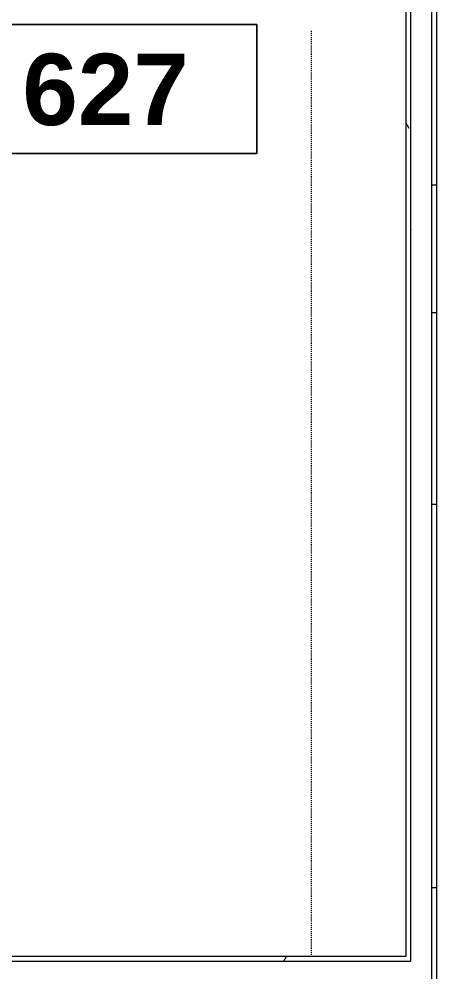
# Model space of a CAD drawing. Header units: inches. Extents: x -1180 to 2011, y -268 to 2143.
# Drawn here: x -702.2 to -651.9, y 1610.3 to 1724.9 of the extents above; entities that cross this region are included whole.
import ezdxf

# ---------------------------------------------------------------- set-up
doc = ezdxf.new("R2010")
doc.units = ezdxf.units.IN
doc.header["$MEASUREMENT"] = 0
doc.linetypes.add('Dash 1_8_', pattern=[0.25, 0.125, -0.125])
for name, color, linetype, lineweight in [('A-AREA-IDEN', 2, 'Continuous', 9), ('A-WALL', 113, 'Continuous', 13), ('A-WALL-PATT', 111, 'Continuous', 13), ('I-FURN', 30, 'Continuous', 9), ('I-WALL', 2, 'Continuous', 13)]:
    doc.layers.add(name, color=color, linetype=linetype, lineweight=lineweight)
doc.styles.add('Swis721 Lt BT_B', font='', dxfattribs={"height": 8.583975})
doc.styles.get('Swis721 Lt BT_B').set_extended_font_data('Swis721 Lt BT', bold=True)
pattern_1 = [(0, (0, 0), (30.72, 7.68), [1.267, -21.773, 1.267, -21.773, -122.88]), (0, (0, 0), (30.72, 7.68), [-46.08, 1.267, -44.813, 1.267, -21.773, -53.76]), (0, (0, 0), (30.72, 7.68), [-115.2, 1.267, -14.093, 1.267, -37.133]), (120, (11.52, 3.84), (-22.011075, 22.7643), [1.267, -21.773, 1.267, -21.773, -122.88]), (120, (11.52, 3.84), (-22.011075, 22.7643), [-46.08, 1.267, -44.813, 1.267, -21.773, -53.76]), (120, (11.52, 3.84), (-22.011075, 22.7643), [-115.2, 1.267, -14.093, 1.267, -37.133]), (240, (15.36, 19.2), (-8.708925, -30.4443), [1.267, -21.773, 1.267, -21.773, -122.88]), (240, (15.36, 19.2), (-8.708925, -30.4443), [-46.08, 1.267, -44.813, 1.267, -21.773, -53.76]), (240, (15.36, 19.2), (-8.708925, -30.4443), [-115.2, 1.267, -14.093, 1.267, -37.133])]

# ---------------------------------------------------------------- blocks, each defined once
blk = doc.blocks.new('Zira Wksta 12 - Type 1-V130-6TH FLOOR POWER _ SIGNAL')
at = {"layer": 'I-FURN', "linetype": 'Dash 1_8_'}
blk.add_line((-108, -12), (-108, 99.29), dxfattribs=at)
blk = doc.blocks.new('Room Tag - Room Name and Number-3379422-6TH FLOOR POWER _ SIGNAL')
at = {"layer": 'A-AREA-IDEN'}
for p, q in [((-0.1881, -0.1636), (-0.1881, -0.0018)), ((-0.1881, -0.0018), (0.1869, -0.0018)), ((0.1869, -0.0018), (-0.1881, -0.0018)), ((-0.1881, -0.0018), (-0.1881, -0.1636)), ((0.1869, -0.0018), (0.1869, -0.1636)), ((0.1869, -0.1636), (0.1869, -0.0018)), ((0.1869, -0.1636), (-0.1881, -0.1636)), ((-0.1881, -0.1636), (0.1869, -0.1636))]:
    blk.add_line(p, q, dxfattribs=at)

msp = doc.modelspace()

# ---------------------------------------------------------------- hatches: boundary and pattern name
at = {"layer": 'A-WALL-PATT', "lineweight": 9}
h = msp.add_hatch(dxfattribs=at)
h.set_pattern_fill('FP_1', color=256, style=0, pattern_type=2)
h.set_pattern_definition(pattern_1)
h.paths.add_polyline_path([(-651.92, 1236.16), (-651.92, 1243.91), (-652.55, 1243.91), (-652.55, 1236.16)], flags=0)
h.paths.add_polyline_path([(-651.92, 1356.95), (-651.92, 1368.7), (-652.55, 1368.7), (-652.55, 1356.95)], flags=0)
h.paths.add_polyline_path([(-652.55, 1480.7), (-651.92, 1480.7), (-651.92, 1492.45), (-652.55, 1492.45), (-652.55, 1484.7)], flags=0)
h.paths.add_polyline_path([(-652.55, 1604.45), (-651.92, 1604.45), (-651.92, 1811.66), (-652.55, 1811.66), (-652.55, 1611.58)], flags=0)
h = msp.add_hatch(dxfattribs=at)
h.set_pattern_fill('FP_1', color=256, style=0, pattern_type=2)
h.set_pattern_definition(pattern_1)
h.paths.add_polyline_path([(-655.05, 1239.29), (-655.05, 1243.91), (-655.67, 1243.91), (-655.67, 1239.29)], flags=0)
h.paths.add_polyline_path([(-655.05, 1356.95), (-655.05, 1361.58), (-655.67, 1361.58), (-655.67, 1356.95)], flags=0)
h.paths.add_polyline_path([(-655.05, 1364.08), (-655.05, 1368.7), (-655.67, 1368.7), (-655.67, 1364.08)], flags=0)
h.paths.add_polyline_path([(-655.67, 1480.7), (-655.05, 1480.7), (-655.05, 1485.33), (-655.67, 1485.33), (-655.67, 1484.7)], flags=0)
h.paths.add_polyline_path([(-655.05, 1487.83), (-655.05, 1492.45), (-655.67, 1492.45), (-655.67, 1487.83)], flags=0)
h.paths.add_polyline_path([(-655.05, 1604.45), (-655.05, 1609.08), (-655.67, 1609.08), (-655.67, 1604.45)], flags=0)
h.paths.add_polyline_path([(-655.67, 1611.58), (-655.05, 1611.59), (-655.05, 1808.54), (-655.67, 1808.54), (-655.67, 1612.2)], flags=0)
h = msp.add_hatch(dxfattribs=at)
h.set_pattern_fill('FP_1', color=256, style=0, pattern_type=2)
h.set_pattern_definition(pattern_1)
h.paths.add_polyline_path([(-655.67, 1611.58), (-655.67, 1612.2), (-768.59, 1612.2), (-768.59, 1611.58), (-655.68, 1611.58)], flags=0)

# ---------------------------------------------------------------- linework, layer by layer
at = {"layer": 'A-WALL'}
for p, q in [((-652.55, 1604.45), (-652.55, 1811.04)), ((-655.05, 1611.58), (-655.05, 1808.54)), ((-655.05, 1611.58), (-768.59, 1611.58))]:
    msp.add_line(p, q, dxfattribs=at)
at = {"layer": 'I-WALL'}
for p, q in [((-651.92, 1604.45), (-651.92, 1811.66)), ((-655.67, 1807.91), (-655.67, 1612.2)), ((-655.67, 1612.2), (-768.59, 1612.2))]:
    msp.add_line(p, q, dxfattribs=at)

# ---------------------------------------------------------------- block references
at = {"layer": 'A-AREA-IDEN', "xscale": 95.99999999999994, "yscale": 95.99999999999994, "zscale": 95.99999999999994}
msp.add_blockref('Room Tag - Room Name and Number-3379422-6TH FLOOR POWER _ SIGNAL', (-691.52, 1724.43), dxfattribs=at)
at = {"layer": 'I-FURN', "rotation": 180}
msp.add_blockref('Zira Wksta 12 - Type 1-V130-6TH FLOOR POWER _ SIGNAL', (-775.05, 1711.5), dxfattribs=at)

# ---------------------------------------------------------------- texts
at = {"layer": 'A-AREA-IDEN', "insert": (-691.8, 1720.74), "char_height": 8.584, "width": 23.004, "attachment_point": 2, "line_spacing_factor": 0.998538, "style": 'Swis721 Lt BT_B'}
msp.add_mtext('627', dxfattribs=at)

doc.saveas('drawing.dxf')
